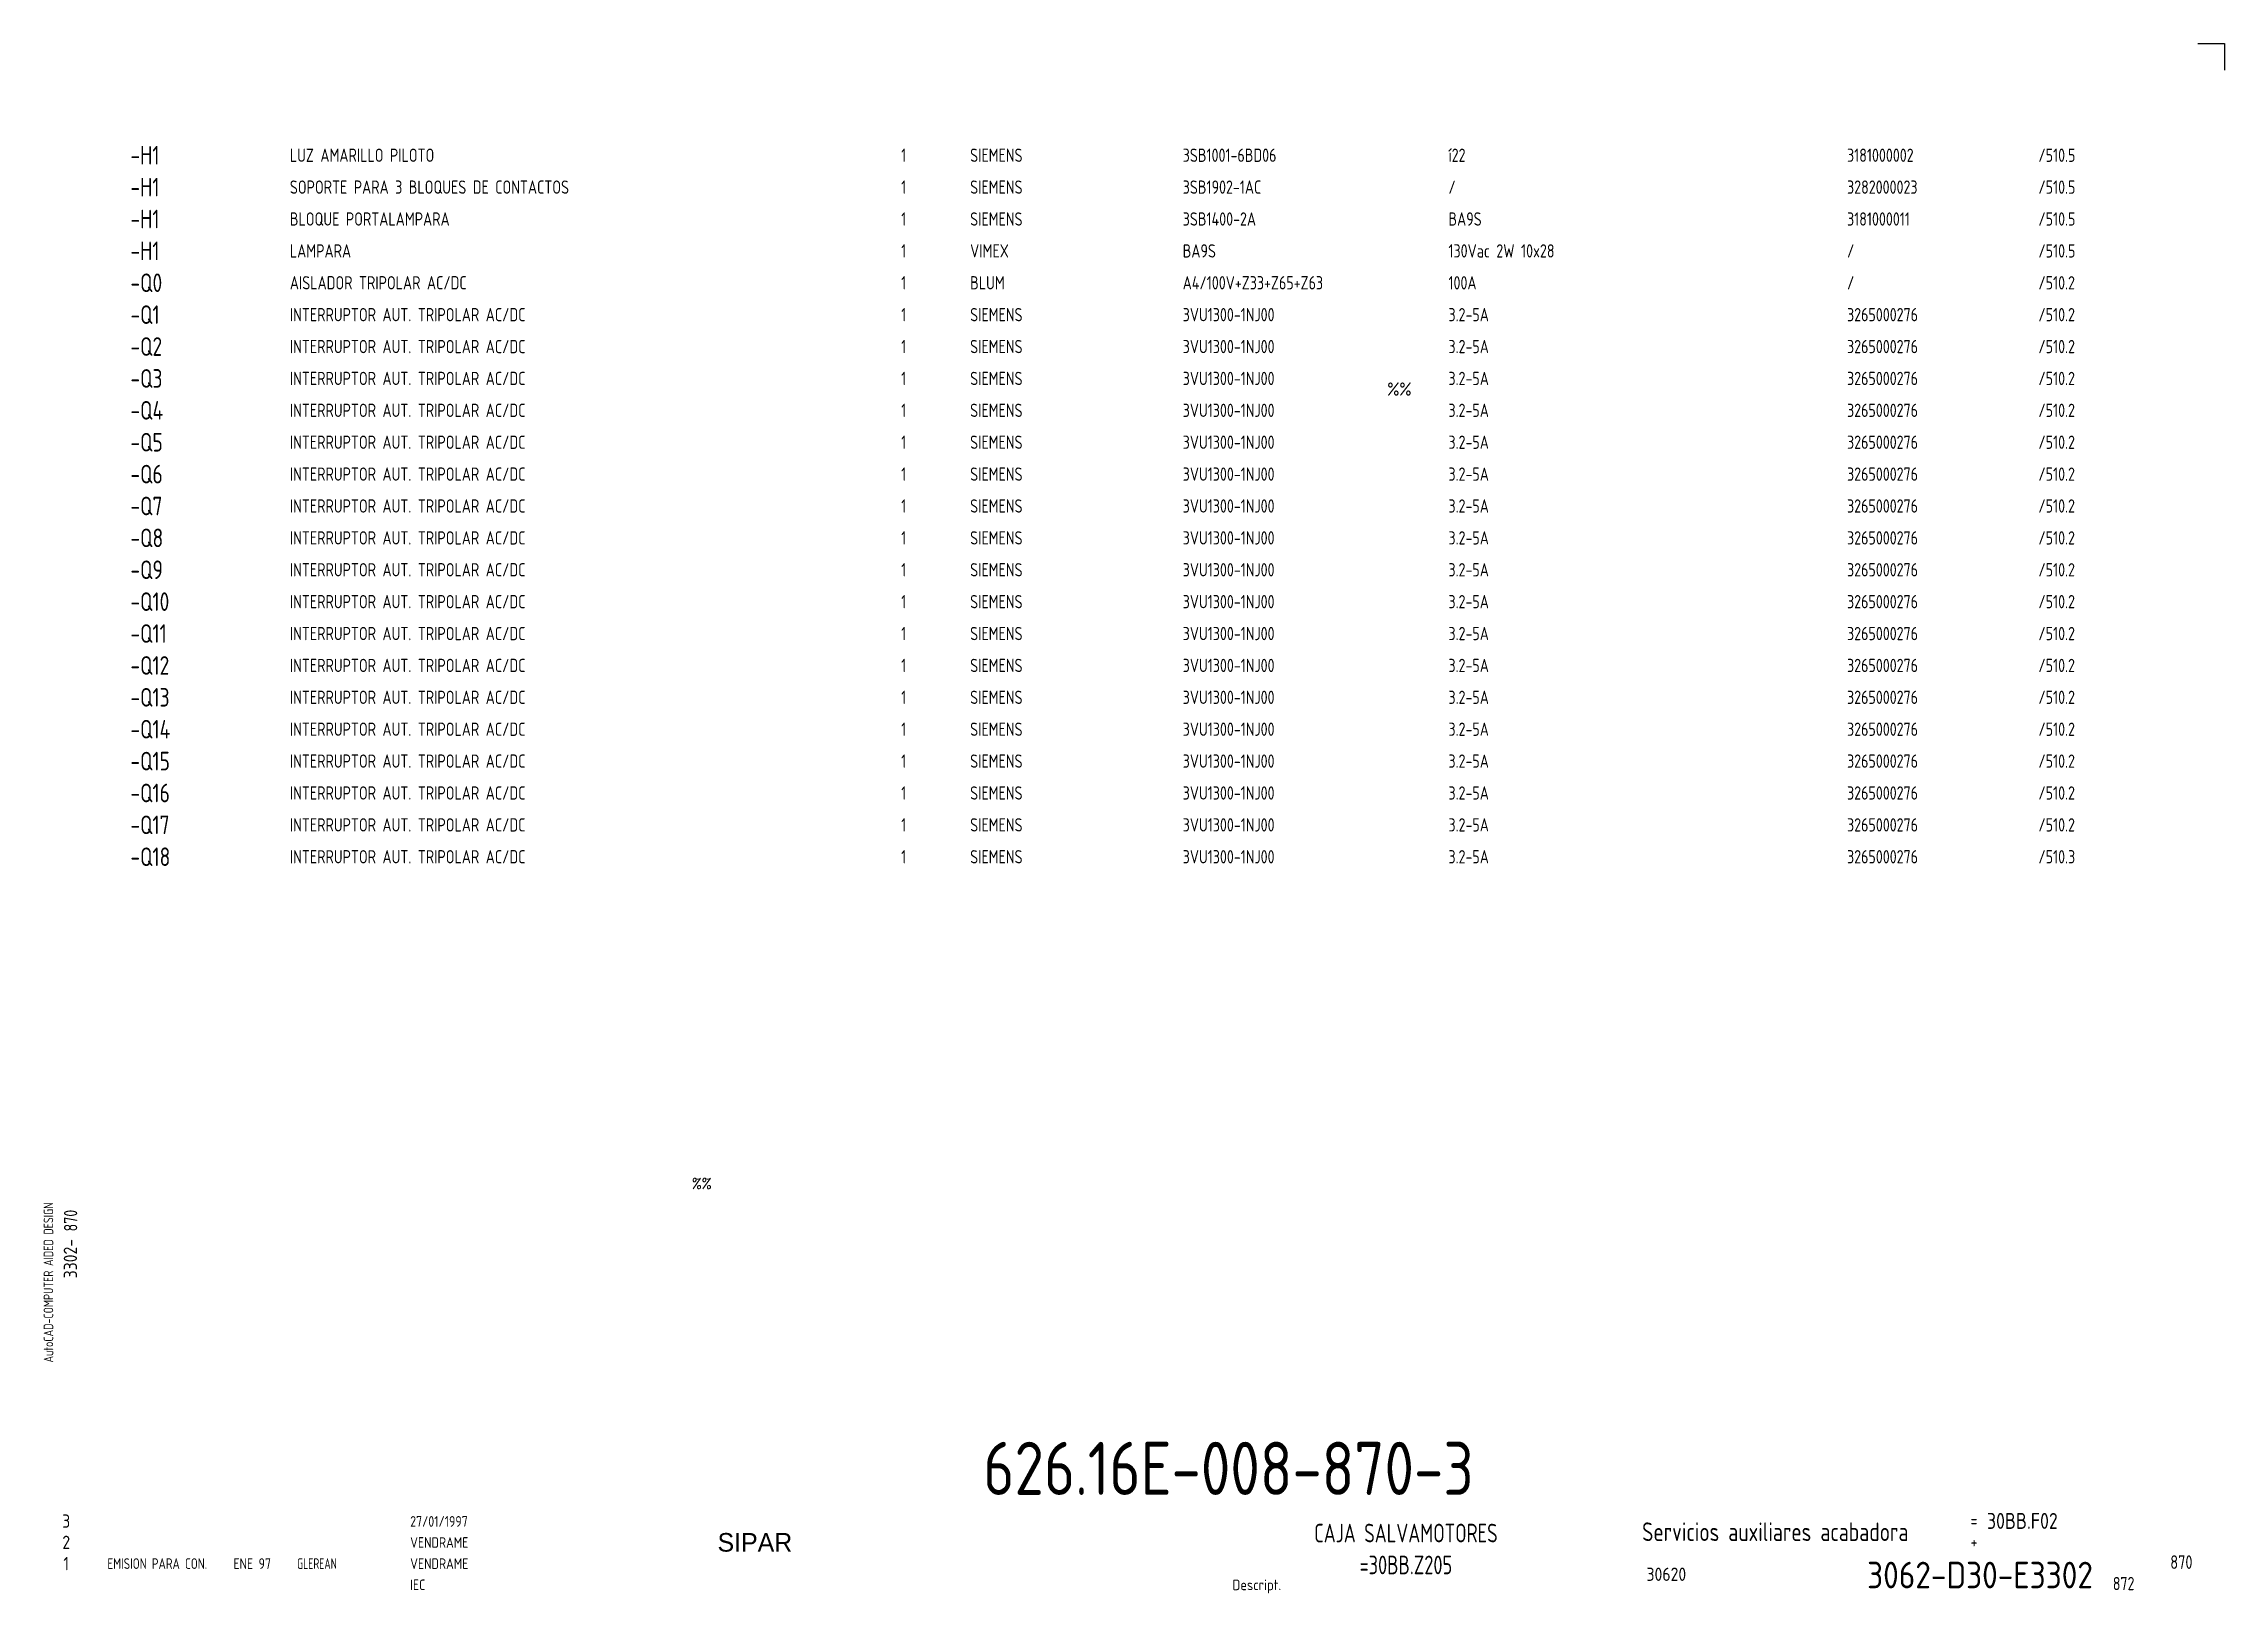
# Model space of a CAD drawing. Extents: x 10 to 420, y 5 to 297.
import ezdxf
from ezdxf.enums import TextEntityAlignment as Align

# ---------------------------------------------------------------- set-up
doc = ezdxf.new("R2010")
doc.units = 0
doc.header["$LTSCALE"] = 8
doc.header["$MEASUREMENT"] = 0
doc.layers.get('0').update_dxf_attribs({"linetype": 'CONTINUOUS'})
doc.layers.add('CART', color=7, linetype='CONTINUOUS')
doc.layers.add('ING', color=7, linetype='CONTINUOUS')
doc.styles.add('DIN', font='DIN', dxfattribs={"width": 0.85})
doc.styles.add('SIMPLEX', font='SIMPLEX', dxfattribs={"width": 0.9})
doc.styles.add('UNIV', font='UNIV')

# ---------------------------------------------------------------- blocks, each defined once
blk = doc.blocks.new('WB-FG100')
at = {"layer": 'CART', "color": 1}
for p, q in [((415, 297), (420, 297)), ((420, 297), (420, 292))]:
    blk.add_line(p, q, dxfattribs=at)
at = {"layer": 'CART', "color": 1, "style": 'DIN', "width": 0.8}
blk.add_text('AutoCAD-COMPUTER AIDED DESIGN', height=1.8, rotation=90, dxfattribs=at).set_placement((11.47, 48.84))
at = {"layer": 'CART', "color": 3, "style": 'DIN', "width": 0.8}
for s, p in [('=', (372.24, 17.91)), ('+', (372.24, 13.87))]:
    blk.add_text(s, height=2.5, dxfattribs=at).set_placement(p)
at = {"layer": 'CART', "color": 7, "style": 'DIN', "width": 0.9}
blk.add_attdef('FILE', text='', height=2.5, rotation=90, dxfattribs=at).set_placement((15.95, 68.38), align=Align.CENTER)
for tag, p in [('MOD-3', (13.92, 19)), ('MOD-2', (13.92, 15)), ('MOD-1', (13.92, 11)), ('NR.COMMESSA', (315, 9))]:
    blk.add_attdef(tag, text='', height=2.5, dxfattribs=at).set_placement(p, align=Align.MIDDLE)
at = {"layer": 'CART', "color": 7, "style": 'DIN'}
for tag, width, p in [('REV-3', 0.9, (21.66, 19)), ('DATA-3', 0.9, (45.37, 19)), ('NOME-3', 0.9, (57.37, 19)), ('REV-2', 0.9, (21.66, 15)), ('DATA-2', 0.9, (45.37, 15)), ('NOME-2', 0.9, (57.37, 15)), ('REV-1', 0.9, (21.66, 11)), ('DATA-1', 0.9, (45.37, 11)), ('NOME-1', 0.7, (57.37, 11))]:
    blk.add_attdef(tag, text='', height=2, dxfattribs=dict(at, width=width)).set_placement(p, align=Align.MIDDLE_LEFT)
at = {"layer": 'CART', "color": 7, "style": 'DIN', "width": 0.9}
for tag, p, height in [('DATA', (78.64, 17.94), 2), ('ESECUTORE', (78.64, 13.97), 2), ('CONTROLLORE', (78.64, 9.99), 2), ('SEGUE', (398.93, 5.65), 2.8), ('NORMA', (78.64, 6.01), 2)]:
    blk.add_attdef(tag, p, '', height=height, dxfattribs=at)
at = {"layer": 'CART', "color": 2, "style": 'DIN', "width": 0.9}
for tag, p in [('TITOLO-1/3', (266.5, 18.23)), ('TITOLO-1/2', (266.5, 15.73)), ('TITOLO-2/3', (266.5, 13.18)), ('TITOLO-2/2', (266.5, 10.68)), ('TITOLO-3/3', (266.5, 8.13))]:
    blk.add_attdef(tag, text='', height=3.5, dxfattribs=at).set_placement(p, align=Align.MIDDLE)
at = {"layer": 'CART', "color": 3, "style": 'DIN', "width": 0.9}
blk.add_attdef('ASSIEME', text='', height=3.5, dxfattribs=at).set_placement((334, 17), align=Align.MIDDLE)
at = {"layer": 'CART', "color": 3, "style": 'DIN', "width": 0.85}
for tag, p in [('=', (375.33, 16.63)), ('+', (375.33, 12.76))]:
    blk.add_attdef(tag, text='', height=3, dxfattribs=at).set_placement(p, align=Align.BOTTOM_LEFT)
at = {"layer": 'CART', "color": 3, "style": 'DIN', "width": 0.9}
blk.add_attdef('FOGLIO', text='', height=2.8, dxfattribs=at).set_placement((414.2, 9.56), align=Align.RIGHT)
at = {"layer": 'CART', "color": 2, "style": 'DIN', "width": 0.9}
blk.add_attdef('DISEGNO', text='', height=5, dxfattribs=at).set_placement((395.27, 6.35), align=Align.RIGHT)
at = {"layer": 'CART', "color": 1, "style": 'DIN', "width": 0.9}
blk.add_attdef('TIPOLOGIA', (233.37, 6), '', height=2, dxfattribs=at)

msp = doc.modelspace()

# ---------------------------------------------------------------- block references
at = {"layer": 'CART'}
ref = msp.add_blockref('WB-FG100', (0, 0), dxfattribs=at)
ref.add_attrib('TIPOLOGIA', 'Descript.', (233.37, 6), dxfattribs={"color": 1, "height": 2, "style": 'DIN', "width": 0.9})
ref.add_attrib('ASSIEME', 'Servicios auxiliares acabadora', dxfattribs={"color": 3, "height": 3.5, "style": 'DIN', "width": 0.8}).set_placement((335.5, 17), align=Align.MIDDLE)
ref.add_attrib('=', '30BB.F02', dxfattribs={"color": 3, "height": 3, "style": 'DIN', "width": 0.85}).set_placement((375.33, 16.63), align=Align.BOTTOM_LEFT)
ref.add_attrib('NR.COMMESSA', '30620', dxfattribs={"color": 7, "height": 2.5, "style": 'DIN', "width": 0.9}).set_placement((315, 9), align=Align.MIDDLE)
ref.add_attrib('DISEGNO', '3062-D30-E3302', dxfattribs={"color": 2, "height": 5, "style": 'DIN', "width": 0.9}).set_placement((395.27, 6.35), align=Align.RIGHT)
ref.add_attrib('DATA', '27/01/1997', (78.64, 17.94), dxfattribs={"color": 7, "height": 2, "style": 'DIN', "width": 0.85})
ref.add_attrib('ESECUTORE', 'VENDRAME', (78.64, 13.97), dxfattribs={"color": 7, "height": 2, "style": 'DIN', "width": 0.85})
ref.add_attrib('CONTROLLORE', 'VENDRAME', (78.64, 9.99), dxfattribs={"color": 7, "height": 2, "style": 'DIN', "width": 0.85})
ref.add_attrib('NORMA', 'IEC', (78.64, 6.01), dxfattribs={"color": 7, "height": 2, "style": 'DIN', "width": 0.85})
ref.add_attrib('MOD-1', '1', dxfattribs={"color": 7, "height": 2.5, "style": 'DIN', "width": 0.9}).set_placement((13.92, 11), align=Align.MIDDLE)
ref.add_attrib('REV-1', 'EMISION PARA CON.', dxfattribs={"color": 7, "height": 2, "style": 'DIN', "width": 0.8}).set_placement((21.66, 11), align=Align.MIDDLE_LEFT)
ref.add_attrib('DATA-1', 'ENE 97', dxfattribs={"color": 7, "height": 2, "style": 'DIN', "width": 0.85}).set_placement((45.37, 11), align=Align.MIDDLE_LEFT)
ref.add_attrib('NOME-1', 'GLEREAN', dxfattribs={"color": 7, "height": 2, "style": 'DIN', "width": 0.7}).set_placement((57.37, 11), align=Align.MIDDLE_LEFT)
ref.add_attrib('MOD-2', '2', dxfattribs={"color": 7, "height": 2.5, "style": 'DIN', "width": 0.9}).set_placement((13.92, 15), align=Align.MIDDLE)
ref.add_attrib('MOD-3', '3', dxfattribs={"color": 7, "height": 2.5, "style": 'DIN', "width": 0.9}).set_placement((13.92, 19), align=Align.MIDDLE)
ref.add_attrib('FILE', '3302-', dxfattribs={"color": 7, "height": 2.5, "rotation": 90, "style": 'DIN', "width": 0.9}).set_placement((15.95, 68.38), align=Align.CENTER)

# ---------------------------------------------------------------- texts
at = {"color": 3, "style": 'DIN', "width": 0.8}
for s, p in [('-H1', (26, 276)), ('-H1', (26, 270)), ('-H1', (26, 264)), ('-H1', (26, 258)), ('-Q0', (26, 252)), ('-Q1', (26, 246)), ('-Q2', (26, 240)), ('-Q3', (26, 234)), ('-Q4', (26, 228)), ('-Q5', (26, 222)), ('-Q6', (26, 216)), ('-Q7', (26, 210)), ('-Q8', (26, 204)), ('-Q9', (26, 198)), ('-Q10', (26, 192)), ('-Q11', (26, 186)), ('-Q12', (26, 180)), ('-Q13', (26, 174)), ('-Q14', (26, 168)), ('-Q15', (26, 162)), ('-Q16', (26, 156)), ('-Q17', (26, 150)), ('-Q18', (26, 144))]:
    msp.add_text(s, height=3.5, dxfattribs=at).set_placement(p, align=Align.MIDDLE_LEFT)
at = {"color": 7, "style": 'DIN', "width": 0.8}
for p in [(171.5, 276), (171.5, 270), (171.5, 264), (171.5, 258), (171.5, 252), (171.5, 246), (171.5, 240), (171.5, 234), (171.5, 228), (171.5, 222), (171.5, 216), (171.5, 210), (171.5, 204), (171.5, 198), (171.5, 192), (171.5, 186), (171.5, 180), (171.5, 174), (171.5, 168), (171.5, 162), (171.5, 156), (171.5, 150), (171.5, 144)]:
    msp.add_text('1', height=2.5, dxfattribs=at).set_placement(p, align=Align.MIDDLE)
for s, p in [('SIEMENS', (184, 276)), ('3SB1001-6BD06', (224, 276)), ('í22', (274, 276)), ('3181000002', (349, 276)), ('/510.5', (385, 276)), ('SIEMENS', (184, 270)), ('3SB1902-1AC', (224, 270)), ('/', (274, 270)), ('3282000023', (349, 270)), ('/510.5', (385, 270)), ('SIEMENS', (184, 264)), ('3SB1400-2A', (224, 264)), ('BA9S', (274, 264)), ('3181000011', (349, 264)), ('/510.5', (385, 264)), ('VIMEX', (184, 258)), ('BA9S', (224, 258)), ('130Vac 2W 10x28', (274, 258)), ('/', (349, 258)), ('/510.5', (385, 258)), ('BLUM', (184, 252)), ('A4/100V+Z33+Z65+Z63', (224, 252)), ('100A', (274, 252)), ('/', (349, 252)), ('/510.2', (385, 252)), ('SIEMENS', (184, 246)), ('3VU1300-1NJ00', (224, 246)), ('3.2-5A', (274, 246)), ('3265000276', (349, 246)), ('/510.2', (385, 246)), ('SIEMENS', (184, 240)), ('3VU1300-1NJ00', (224, 240)), ('3.2-5A', (274, 240)), ('3265000276', (349, 240)), ('/510.2', (385, 240)), ('SIEMENS', (184, 234)), ('3VU1300-1NJ00', (224, 234)), ('3.2-5A', (274, 234)), ('3265000276', (349, 234)), ('/510.2', (385, 234)), ('SIEMENS', (184, 228)), ('3VU1300-1NJ00', (224, 228)), ('3.2-5A', (274, 228)), ('3265000276', (349, 228)), ('/510.2', (385, 228)), ('SIEMENS', (184, 222)), ('3VU1300-1NJ00', (224, 222)), ('3.2-5A', (274, 222)), ('3265000276', (349, 222)), ('/510.2', (385, 222)), ('SIEMENS', (184, 216)), ('3VU1300-1NJ00', (224, 216)), ('3.2-5A', (274, 216)), ('3265000276', (349, 216)), ('/510.2', (385, 216)), ('SIEMENS', (184, 210)), ('3VU1300-1NJ00', (224, 210)), ('3.2-5A', (274, 210)), ('3265000276', (349, 210)), ('/510.2', (385, 210)), ('SIEMENS', (184, 204)), ('3VU1300-1NJ00', (224, 204)), ('3.2-5A', (274, 204)), ('3265000276', (349, 204)), ('/510.2', (385, 204)), ('SIEMENS', (184, 198)), ('3VU1300-1NJ00', (224, 198)), ('3.2-5A', (274, 198)), ('3265000276', (349, 198)), ('/510.2', (385, 198)), ('SIEMENS', (184, 192)), ('3VU1300-1NJ00', (224, 192)), ('3.2-5A', (274, 192)), ('3265000276', (349, 192)), ('/510.2', (385, 192)), ('SIEMENS', (184, 186)), ('3VU1300-1NJ00', (224, 186)), ('3.2-5A', (274, 186)), ('3265000276', (349, 186)), ('/510.2', (385, 186)), ('SIEMENS', (184, 180)), ('3VU1300-1NJ00', (224, 180)), ('3.2-5A', (274, 180)), ('3265000276', (349, 180)), ('/510.2', (385, 180)), ('SIEMENS', (184, 174)), ('3VU1300-1NJ00', (224, 174)), ('3.2-5A', (274, 174)), ('3265000276', (349, 174)), ('/510.2', (385, 174)), ('SIEMENS', (184, 168)), ('3VU1300-1NJ00', (224, 168)), ('3.2-5A', (274, 168)), ('3265000276', (349, 168)), ('/510.2', (385, 168)), ('SIEMENS', (184, 162)), ('3VU1300-1NJ00', (224, 162)), ('3.2-5A', (274, 162)), ('3265000276', (349, 162)), ('/510.2', (385, 162)), ('SIEMENS', (184, 156)), ('3VU1300-1NJ00', (224, 156)), ('3.2-5A', (274, 156)), ('3265000276', (349, 156)), ('/510.2', (385, 156)), ('SIEMENS', (184, 150)), ('3VU1300-1NJ00', (224, 150)), ('3.2-5A', (274, 150)), ('3265000276', (349, 150)), ('/510.2', (385, 150)), ('SIEMENS', (184, 144)), ('3VU1300-1NJ00', (224, 144)), ('3.2-5A', (274, 144)), ('3265000276', (349, 144)), ('/510.3', (385, 144))]:
    msp.add_text(s, height=2.5, dxfattribs=at).set_placement(p, align=Align.MIDDLE_LEFT)
at = {"style": 'DIN'}
for s, width, p in [('%%', 0.85, (262.5, 230.75)), ('872', 0.8, (399, 6))]:
    msp.add_text(s, height=2.5, dxfattribs=dict(at, width=width)).set_placement(p)
at = {"color": 7, "linetype": 'Continuous', "style": 'SIMPLEX', "width": 0.9}
msp.add_text('%%', height=2, dxfattribs=at).set_placement((133.5, 82.5), align=Align.MIDDLE)
at = {"style": 'DIN', "width": 0.8}
msp.add_text('870', height=2.5, rotation=90, dxfattribs=at).set_placement((16, 73.5))
at = {"color": 3, "style": 'DIN', "width": 0.75}
for s, p in [('CAJA SALVAMOTORES', (266, 15)), ('=30BB.Z205', (266, 9))]:
    msp.add_text(s, height=3.5, dxfattribs=at).set_placement(p, align=Align.CENTER)
at = {"color": 3, "style": 'DIN', "width": 0.8}
msp.add_text('870', height=2.56, dxfattribs=at).set_placement((414, 10), align=Align.RIGHT)
at = {"color": 2, "insert": (186.47, 33.92), "char_height": 10, "width": 111.0411, "attachment_point": 1, "style": 'DIN'}
msp.add_mtext('626.16E-008-870-3', dxfattribs=at)
at = {"layer": 'CART', "color": 2, "linetype": 'Continuous', "style": 'UNIV'}
msp.add_text('SIPAR', height=3.5, dxfattribs=at).set_placement((143.5, 13.25), align=Align.CENTER)
at = {"layer": 'ING', "color": 7, "style": 'DIN', "width": 0.8}
for s, p in [('LUZ AMARILLO PILOTO', (56, 276)), ('SOPORTE PARA 3 BLOQUES DE CONTACTOS', (56, 270)), ('BLOQUE PORTALAMPARA', (56, 264)), ('LAMPARA', (56, 258)), ('AISLADOR TRIPOLAR AC/DC', (56, 252)), ('INTERRUPTOR AUT. TRIPOLAR AC/DC', (56, 246)), ('INTERRUPTOR AUT. TRIPOLAR AC/DC', (56, 240)), ('INTERRUPTOR AUT. TRIPOLAR AC/DC', (56, 234)), ('INTERRUPTOR AUT. TRIPOLAR AC/DC', (56, 228)), ('INTERRUPTOR AUT. TRIPOLAR AC/DC', (56, 222)), ('INTERRUPTOR AUT. TRIPOLAR AC/DC', (56, 216)), ('INTERRUPTOR AUT. TRIPOLAR AC/DC', (56, 210)), ('INTERRUPTOR AUT. TRIPOLAR AC/DC', (56, 204)), ('INTERRUPTOR AUT. TRIPOLAR AC/DC', (56, 198)), ('INTERRUPTOR AUT. TRIPOLAR AC/DC', (56, 192)), ('INTERRUPTOR AUT. TRIPOLAR AC/DC', (56, 186)), ('INTERRUPTOR AUT. TRIPOLAR AC/DC', (56, 180)), ('INTERRUPTOR AUT. TRIPOLAR AC/DC', (56, 174)), ('INTERRUPTOR AUT. TRIPOLAR AC/DC', (56, 168)), ('INTERRUPTOR AUT. TRIPOLAR AC/DC', (56, 162)), ('INTERRUPTOR AUT. TRIPOLAR AC/DC', (56, 156)), ('INTERRUPTOR AUT. TRIPOLAR AC/DC', (56, 150)), ('INTERRUPTOR AUT. TRIPOLAR AC/DC', (56, 144))]:
    msp.add_text(s, height=2.5, dxfattribs=at).set_placement(p, align=Align.MIDDLE_LEFT)

doc.saveas('drawing.dxf')
